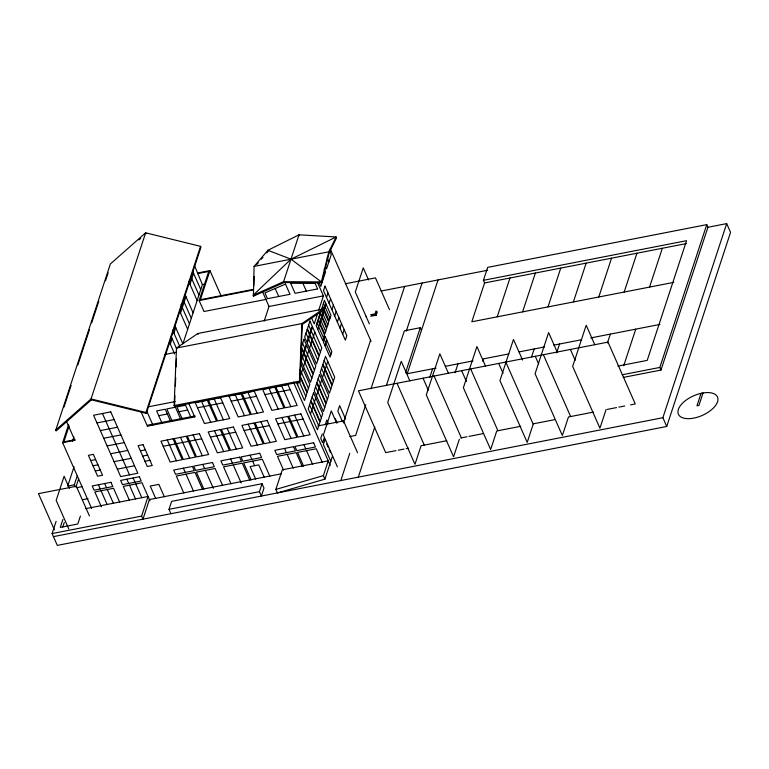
<?xml version="1.0" encoding="UTF-8"?>
<svg xmlns="http://www.w3.org/2000/svg" width="769" height="769" viewBox="0 0 769 769"><rect width="100%" height="100%" fill="white"/><g stroke="black" fill="none" stroke-linecap="round" stroke-linejoin="round"><path stroke-width="1.15" d="M254.087 266.391L253.414 296.19L283.982 282.569L321.769 282.761L329.19 252.684L336.534 237.842L336.14 236.967L299.016 234.814L267.91 250.281L254.087 266.391L328.805 251.809L336.14 236.967L291.009 259.182L253.03 295.306L283.588 281.694L321.375 281.887L321.769 282.761M253.799 285.78L254.135 276.523M174.13 405.571L176.486 348.04L197.816 333.515L323.22 309.042L323.605 309.917L302.275 324.441L299.92 381.972L174.515 406.445L174.13 405.571L299.535 381.097L301.89 323.566L323.22 309.042M174.515 406.445L174.957 395.66M175.351 386.067L175.697 377.675M176.139 366.89L176.486 358.498M91.424 399.822L56.156 430.957L55.772 430.073L110.38 263.95L145.649 232.815L200.555 246.349L200.94 247.224L146.331 413.357L91.424 399.822L91.03 398.938L145.649 232.815L146.033 233.689M64.01 407.061L71.113 385.442M77.852 364.958L89.444 329.68M91.694 322.855L98.797 301.237M105.526 280.752L108.15 272.784M91.646 508.444L62.645 442.694L68.614 424.536M69.095 425.978L63.875 441.848L75.045 439.666L74.833 440.32L62.645 442.694M72.43 441.473L73.93 436.936M623.274 377.416L660.975 370.062L707.922 227.268L726.686 223.606L730.55 232.373L666.742 426.478L57.319 545.394L52.1 533.561L56.118 521.324M74.064 466.745L67.691 486.114L74.295 484.826L77.294 475.713M62.923 519.421L60.299 527.399L77.804 523.987L80.409 516.047M62.779 527.044L64.279 522.487M76.025 486.758L78.649 478.779M146.331 413.357L145.947 412.482L200.555 246.349M170.314 344.137L172.121 338.639M173.929 333.14L175.736 327.642M180.513 313.118L185.935 296.623M189.981 284.328L193.596 273.322M147.398 426.161L147.715 425.19L195.047 415.952L194.73 416.923L147.398 426.161L141.121 411.915M174.861 325.652L182.887 343.858L202.382 284.568L194.374 265.295M266.18 299.362L203.987 311.503L199.152 300.544L208.716 271.438L197.546 273.62M197.758 272.966L209.947 270.592L200.382 299.699L253.28 289.375M281.492 473.781L149.417 499.552L142.967 519.162L141.611 516.095L148.061 496.476L85.878 508.617M170.939 513.702L169.007 509.318L171.631 501.35L262.046 483.711L263.978 488.094L261.364 496.063L259.432 491.679L262.046 483.711M264.219 321.077L269.015 306.485L262.633 291.999M300.91 360.555L303.447 352.856L301.188 347.742M317.52 313.829L314.194 323.932L311.358 317.501M318.626 310.465L323.422 295.873L317.491 282.415M320.952 310.916L320.375 312.675L326.94 327.565L328.748 322.057L322.182 307.167L321.548 309.08M297.545 384.76L298.535 381.741M299.477 378.896L300.073 377.05L307.023 392.805L304.495 400.505L296.642 382.712M300.304 376.358L302.842 368.649M303.544 366.515L306.072 358.815M306.302 358.114L308.84 350.414M309.542 348.27L312.07 340.571M312.301 339.869L314.829 332.17M326.489 297.44L327.978 292.912M317.77 329.363L319.577 323.855M319.894 322.893L321.711 317.386M322.028 316.424L323.836 310.916M324.258 309.628L326.066 304.12M329.094 303.342L330.583 298.814M331.891 309.676L333.371 305.149M275.86 489.42L282.31 469.811L328.228 460.852L323.374 475.636L324.912 479.145L277.407 492.929L275.86 489.42L323.374 475.636M324.941 345.627L326.758 340.119M334.678 316.011L336.168 311.483M337.351 322.057L338.841 317.53M310.465 414.058L313.002 406.359M313.233 405.657L315.761 397.958M316.463 395.814L319 388.114M319.231 387.413L321.759 379.713M322.461 377.579L324.999 369.87M325.229 369.178L327.757 361.468M340.013 328.103L341.503 323.576M342.686 334.15L344.166 329.622M322.249 433.889L320.731 438.493L322.605 442.723L324.114 438.119M325.277 424.661L326.796 420.057L328.2 423.229M324.893 439.868L323.374 444.482L330.853 461.429M375.974 310.974L375.022 313.887L370.668 314.732M370.85 316.261L376.204 315.213L375.82 314.338L376.829 311.262M376.204 315.213L377.214 312.137M324.912 479.145L332.333 456.584M343.378 422.969L370.571 340.273M340.811 480.558L349.76 453.306M365.736 404.715L355.643 435.417L349.818 436.561M370.975 388.797L404.619 286.452M386.365 385.567L404.359 330.824L420.316 327.709L421.47 330.343M358.287 477.145L374.772 426.978M406.272 331.17L422.094 283.04M405.503 372.763L420.316 327.709M438.042 279.926L407.205 373.744L436.061 368.111M429.679 377.656L432.601 368.784M673.807 282.358L471.82 321.778L484.576 282.954L483.422 280.32L487.671 267.381L706.759 224.635L707.922 227.268M455.075 372.705L457.988 363.833M482.653 361.094L483.384 358.873L508.78 353.923M497.207 316.818L509.972 277.993M459.324 439.291L453.575 456.776L426.305 394.958L439.839 353.798L448.452 373.321M522.603 311.868L535.368 273.043M491.007 448.452L496.755 430.967L520.757 426.286M531.619 356.729L534.167 348.972M547.999 306.908L560.755 268.093M533.321 423.834L527.207 442.415L499.946 380.588L513.471 339.427L522.564 360.036M556.641 352.884L559.563 344.012M573.386 301.957L586.151 263.133M598.782 296.997L611.538 258.182M562.716 434.466L568.464 416.971L593.485 412.088M607.433 342.974L610.346 334.102M624.168 292.047L636.934 253.222M600.291 427.131L606.039 409.637M623.707 365.756L635.742 329.151M649.565 287.087L662.33 248.272M660.975 370.062L659.821 367.438L706.759 224.635M666.742 426.478L662.878 417.711L726.686 223.606M701.049 393.372L696.964 405.811L698.925 405.426L703.01 392.988M256.779 264.584L258.317 262.796M261.383 259.211L262.921 257.423M266.756 252.953L268.294 251.165M253.414 296.19L255.145 294.537M138.978 239.918L140.746 238.361M55.772 430.073L91.03 398.938L145.947 412.482M202.382 284.568L204.612 284.136M199.152 300.544L253.136 290.009M345.435 283.742L375.464 277.878L389.518 309.734M269.015 306.485L323.422 295.873M381.059 291.047L487.681 270.246M483.422 280.32L686.563 240.687L647.21 360.382L617.824 366.121M484.576 282.954L686.563 243.542M164.672 354.538L176.216 352.279M371.533 315.175L375.82 314.338M148.58 406.763L175.13 401.581M96.961 422.912L114.139 419.557M197.498 407.772L209.591 405.417M210.687 405.196L222.779 402.841M231.209 401.197L243.302 398.832M244.407 398.621L256.5 396.266M264.93 394.612L277.023 392.257M278.118 392.046L290.211 389.681M158.731 415.673L167.363 413.991M179.052 411.713L187.684 410.031M100.345 430.582L117.522 427.228M445.299 366.313L472.993 360.901M519.162 351.894L544.558 346.944M553.786 345.137L581.489 339.735M590.727 337.937L659.975 324.422M103.728 438.253L120.906 434.898M107.112 445.924L124.29 442.569M110.582 453.777L127.75 450.432M163.191 446.289L175.284 443.934M176.399 443.713L188.492 441.358M189.587 441.137L201.68 438.782M210.418 437.08L222.52 434.716M223.616 434.504L235.708 432.14M244.138 430.496L256.231 428.141M257.327 427.92L269.419 425.565M277.849 423.921L289.942 421.556M291.038 421.345L303.14 418.99M90.694 460.554L95.635 459.593M140.381 450.855L145.331 449.894M114.043 461.64L131.22 458.295M92.991 465.764L97.942 464.803M142.688 456.075L147.629 455.104M317.962 425.901L343.512 420.912L357.556 452.768M95.289 470.984L100.239 470.013M144.985 461.285L149.926 460.323M117.349 469.119L134.517 465.774M622.179 374.782L659.821 367.438M76.785 487.671L82.466 486.566M82.379 499.754L88.05 498.648M395.968 450.634L385.692 452.633L358.421 390.815L608 342.118L635.261 403.936L630.59 404.85M398.246 450.182L403.956 449.077M406.243 448.625L408.522 448.183M446.799 440.714L421.085 445.732L414.972 464.313L387.711 402.485L401.245 361.324L409.848 380.847M460.852 437.974L467.071 436.763M469.032 436.379L483.057 433.639M554.362 419.73L533.061 423.882L505.8 362.055M607.212 409.416L616.565 407.589M618.901 407.128L624.745 405.994M169.007 509.318L259.432 491.679M52.1 533.561L141.611 516.095M53.455 536.627L662.945 417.702M267.91 250.281L291.009 259.182L321.375 281.887L328.805 251.809L329.19 252.684M594.812 344.762L586.199 325.239L572.665 366.4L599.935 428.218M570.415 349.453L575.202 360.296M557.227 352.087L548.614 332.564L535.089 373.734L562.35 435.552M543.375 354.72L570.646 416.548M535.272 356.307L538.627 363.9M498.706 363.439L503.013 373.205M485.518 366.082L476.915 346.559L463.38 387.72L490.651 449.548M470.657 368.918L497.928 430.736M461.64 370.677L466.418 381.52M434.091 376.051L461.362 437.869M423.037 378.204L428.304 390.133M368.572 279.945L363.247 267.862L355.307 291.999L369.36 323.845M397.015 383.279L424.286 445.107M366.169 316.222L366.553 317.097M330.266 248.896L371.062 341.388M329.574 250.713L331.266 254.549L326.546 268.9L325.652 266.853M327.142 257.73L328.911 261.729M324.134 269.063L325.489 272.13L320.769 286.481L319.077 282.636M299.401 235.689L299.016 234.814L283.588 281.694L283.982 282.569M323.47 303.246L330.036 318.135M321.653 310.984L327.805 324.931M319.106 316.511L325.681 331.401M302.803 283.117L306.331 291.115M316.982 322.98L323.547 337.87M324.153 339.254L330.891 354.528M308.629 325.124L310.878 330.237M311.253 331.083L320.452 351.942M324.182 360.392L333.381 381.241M345.608 419.153L339.638 405.619L337.831 411.117L342.426 421.527M302.275 324.441L301.89 323.566L176.486 348.04L176.88 348.915M305.985 333.179L308.234 338.283M308.609 339.139L317.808 359.998M321.529 368.438L330.737 389.297M302.63 343.368L304.88 348.472M305.264 349.328L314.463 370.187M318.183 378.627L327.383 399.486M335.322 418.74L337.158 422.902M336.611 422.979L331.285 410.896L323.355 435.033L337.399 466.879M275.206 288.5L278.734 296.498M300.881 353.461L302.236 356.528M302.611 357.383L311.81 378.242M315.54 386.682L324.739 407.541M300.583 363.545L309.782 384.404L307.254 392.103L299.41 374.311M300.16 369.61L308.465 388.432M312.185 396.871L321.384 417.73M299.535 381.097L299.92 381.972M299.333 381.78L305.812 396.477M309.542 404.927L318.741 425.786M326.758 444.107L328.161 447.289M329.094 449.404L330.497 452.585M293.527 382.174L330.257 465.447M322.336 462.515L316.261 448.74L297.545 452.393L303.62 466.168M281.637 385.807L290.836 406.666M294.565 415.106L303.765 435.965M303.918 444.645L305.793 448.875M306.562 450.634L312.637 464.409M268.996 388.278L278.195 409.137M281.915 417.577L291.115 438.436M302.255 466.427L296.18 452.662L277.474 456.305L283.54 470.08M209.947 270.592L221.059 295.796M284.53 448.433L286.395 452.662M287.164 454.421L293.239 468.186M247.926 392.382L257.125 413.241M260.845 421.691L270.044 442.55M192.721 271.342L200.747 289.538M190.914 276.84L198.94 295.036M188.665 281.348L197.133 300.535M235.285 394.853L244.484 415.712M248.204 424.152L257.404 445.011M269.813 476.213L262.335 459.266L243.619 462.909L251.098 479.866M185.06 294.633L193.086 312.829M264.276 477.376L258.759 464.88L250.127 466.572L255.635 479.058M183.253 300.131L191.279 318.337M197.816 333.515L198.2 334.39M250.002 455.171L251.867 459.401M252.636 461.15L254.635 465.687M181.003 304.639L189.472 323.836M179.638 311.128L187.665 329.334M214.205 398.967L223.404 419.826M227.134 428.266L236.333 449.125M249.733 480.135L242.264 463.178L223.548 466.831L231.017 483.788M230.604 458.958L232.469 463.188M233.247 464.937L241.187 482.951M172.621 330.161L179.648 346.108M201.565 401.428L210.764 422.287M214.493 430.736L223.692 451.595M171.247 336.649L176.418 348.367M169.44 342.157L174.611 353.865M188.924 403.773L194.73 416.923M222.577 485.431L215.109 468.475L196.393 472.128L203.872 489.084M191.02 417.586L185.579 405.253L176.947 406.936L181.907 418.192M193.106 434.908L202.305 455.767M202.766 464.389L204.631 468.619M205.41 470.368L213.349 488.382M180.926 419.73L175.419 407.234L166.786 408.916L172.294 421.412M180.465 437.369L189.664 458.228M202.507 489.344L195.028 472.397L176.312 476.049L183.791 492.996M170.699 421.556L165.268 409.214L156.626 410.906L162.067 423.238M183.368 468.167L185.242 472.397M186.011 474.156L193.49 491.103M167.258 439.945L176.457 460.804M146.571 410.723L152.848 424.969M164.374 496.87L158.866 484.374L150.234 486.056L155.742 498.552M149.945 500.754L142.005 482.74L123.29 486.393L129.365 500.167M133.104 477.982L134.969 482.211M135.748 483.961L141.823 497.735M102.44 413.511L129.509 474.877M126.847 479.202L128.711 483.432M129.48 485.181L135.555 498.956M119.637 502.061L113.562 488.296L94.847 491.939L101.393 506.771M104.661 483.528L106.535 487.757M107.304 489.517L113.379 503.282M98.403 484.749L100.268 488.978M101.047 490.737L107.122 504.502M66.624 421.691L74.833 440.32M89.415 515.912L76.333 486.258L38.45 493.65L54.436 529.899M74.295 484.826L75.199 486.873M69.441 488.325L64.106 476.242L56.175 500.379L68.768 528.928M303.957 339.34L301.419 347.05L303.678 352.154L306.206 344.454L303.957 339.34M307.187 329.497L304.659 337.207L306.908 342.311L309.446 334.611L307.187 329.497M309.955 321.096L307.417 328.805L309.676 333.909L312.204 326.21L309.955 321.096M324.989 286.135L323.499 290.663L345.348 340.196L346.838 335.668L324.989 286.135M303.822 353.702L301.285 361.411L310.484 382.27L313.021 374.561L303.822 353.702M306.581 345.3L304.053 353.009L313.252 373.859L315.78 366.159L306.581 345.3M309.82 335.457L307.283 343.166L316.482 364.025L319.02 356.316L309.82 335.457M312.579 327.056L310.051 334.765L319.25 355.624L321.778 347.915L312.579 327.056M317.933 320.106L316.117 325.614L322.682 340.504L324.499 334.996L317.933 320.106M320.058 313.637L318.241 319.145L324.816 334.034L326.623 328.526L320.058 313.637M324.412 300.371L322.605 305.879L329.17 320.769L330.987 315.261L324.412 300.371M325.104 336.37L323.288 341.878L330.036 357.162L331.843 351.664L325.104 336.37M310.753 401.245L308.215 408.954L317.414 429.813L319.952 422.104L310.753 401.245M313.512 392.844L310.974 400.553L320.173 421.412L322.711 413.703L313.512 392.844M316.741 383.01L314.213 390.71L323.413 411.569L325.941 403.86L316.741 383.01M319.51 374.599L316.972 382.308L326.171 403.167L328.709 395.458L319.51 374.599M322.74 364.766L320.212 372.465L329.411 393.324L331.939 385.625L322.74 364.766M325.508 356.364L322.97 364.064L332.17 384.923L334.707 377.223L325.508 356.364M285.482 284.069L264.94 292.931L267.477 298.699L290 294.296L285.482 284.069M702.049 393.142L699.454 393.747A21.359 10.708 -23.8 0 0 679.219 415.548A21.359 10.708 -23.8 0 0 712.257 409.098A21.359 10.708 -23.8 0 0 704.567 392.748L702.049 393.142M317.597 288.913L295.075 293.306L290.557 283.069L315.05 283.155L317.597 288.913M110.755 411.886L93.578 415.241L120.646 476.597L137.814 473.252L110.755 411.886M207.342 400.303L195.249 402.668L204.448 423.527L216.541 421.162L207.342 400.303M220.53 397.727L208.437 400.091L217.637 420.951L229.729 418.586L220.53 397.727M241.053 393.728L228.96 396.083L238.159 416.942L250.252 414.587L241.053 393.728M254.241 391.152L242.148 393.517L251.348 414.376L263.44 412.011L254.241 391.152M274.773 387.143L262.671 389.508L271.87 410.367L283.972 408.003L274.773 387.143M287.962 384.577L275.869 386.932L285.068 407.791L297.161 405.436L287.962 384.577M93.337 454.373L88.397 455.335L97.596 476.194L102.537 475.232L93.337 454.373M143.024 444.674L138.084 445.645L147.283 466.504L152.233 465.533L143.024 444.674M173.035 438.82L160.942 441.185L170.141 462.044L182.234 459.679L173.035 438.82M186.233 436.244L174.14 438.609L183.339 459.468L195.432 457.103L186.233 436.244M199.431 433.678L187.328 436.033L196.528 456.892L208.63 454.527L199.431 433.678M220.261 429.611L208.168 431.967L217.367 452.826L229.46 450.471L220.261 429.611M233.449 427.035L221.357 429.39L230.556 450.25L242.648 447.894L233.449 427.035M253.981 423.027L241.879 425.392L251.078 446.251L263.181 443.886L253.981 423.027M267.17 420.451L255.077 422.815L264.276 443.675L276.369 441.31L267.17 420.451M287.693 416.452L275.6 418.807L284.799 439.666L296.892 437.311L287.693 416.452M300.881 413.876L288.788 416.24L297.988 437.09L310.08 434.735L300.881 413.876M110.928 482.307L92.213 485.96L94.078 490.189L112.793 486.537L110.928 482.307M139.362 476.761L120.646 480.404L122.511 484.643L141.227 480.99L139.362 476.761M192.394 466.408L173.679 470.061L175.543 474.29L194.259 470.638L192.394 466.408M212.465 462.496L193.75 466.149L195.614 470.378L214.33 466.725L212.465 462.496M239.62 457.19L220.905 460.842L222.77 465.082L241.485 461.429L239.62 457.19M259.691 453.277L240.985 456.93L242.85 461.16L261.566 457.507L259.691 453.277M293.547 446.674L274.831 450.326L276.696 454.556L295.411 450.903L293.547 446.674M313.617 442.752L294.902 446.404L296.776 450.634L315.482 446.991L313.617 442.752"/></g></svg>
